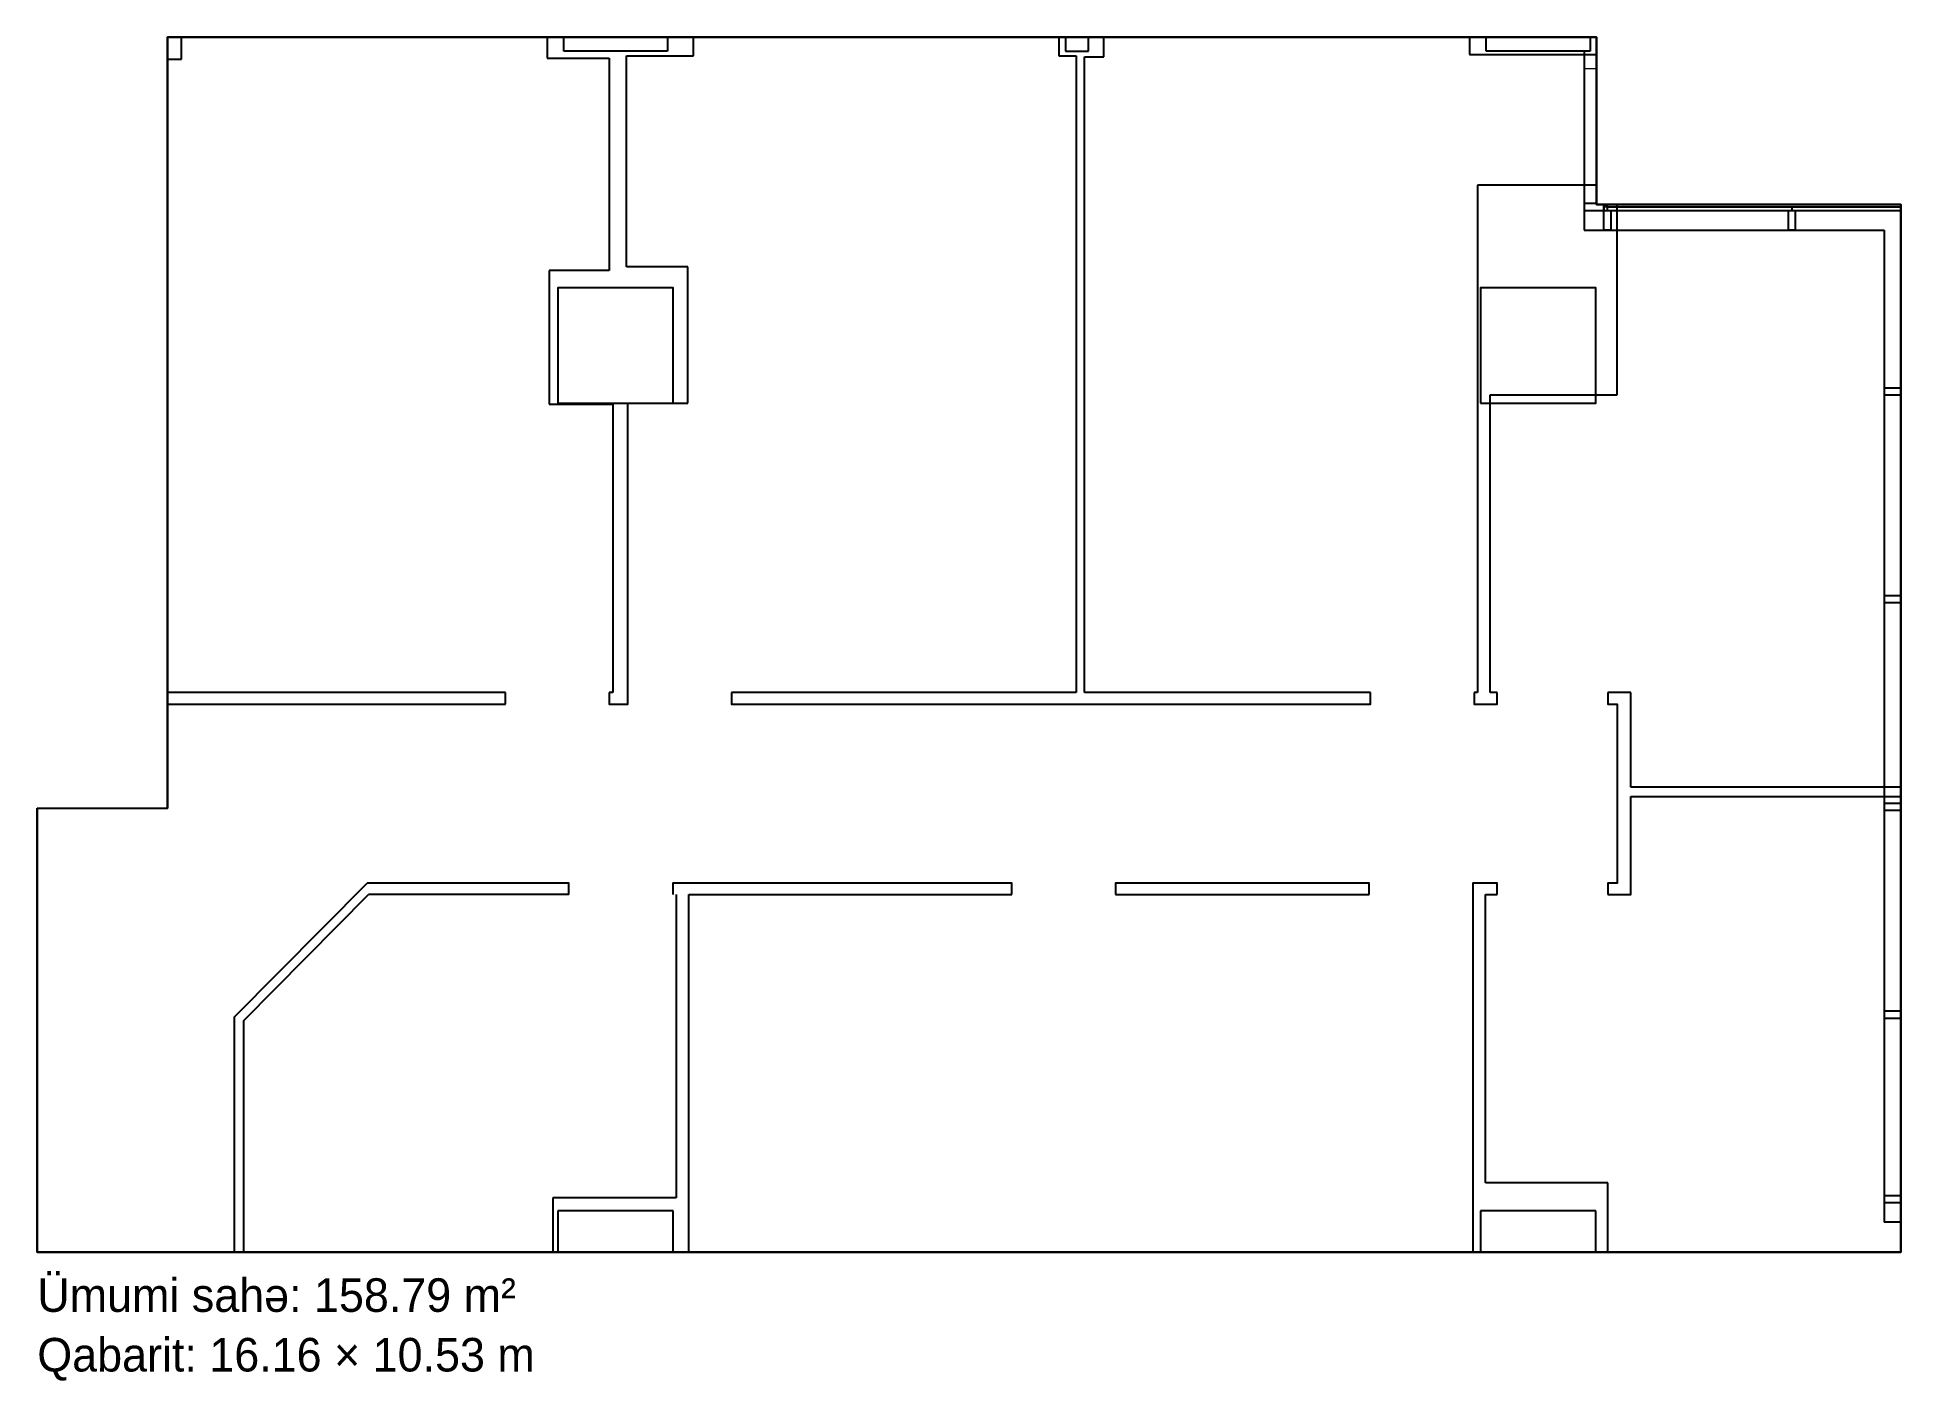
# Model space of a CAD drawing. Header units: millimetres. Extents: x 1394622 to 1410782, y -109888 to -98244.
import ezdxf

# ---------------------------------------------------------------- set-up
doc = ezdxf.new("R2010")
doc.units = ezdxf.units.MM
for name, color, linetype in [('metal', 7, 'Continuous'), ('OFFICE_BOUNDARY', 3, 'Continuous'), ('Pencere', 7, 'Continuous'), ('plita 2', 7, 'Continuous'), ('sutun1', 7, 'Continuous')]:
    doc.layers.add(name, color=color, linetype=linetype)
doc.layers.add('obl. keramogranit', color=138, linetype='Continuous', lineweight=18, true_color=0x005252)

msp = doc.modelspace()

# ---------------------------------------------------------------- linework, layer by layer
at = {"color": 1, "lineweight": 30}
for p, q in [((1395752, -104924), (1395752, -98244)), ((1395752, -98244), (1408142, -98244)), ((1408142, -98244), (1408142, -99694)), ((1408142, -99694), (1410782, -99694)), ((1410782, -99694), (1410782, -108774)), ((1394622, -108774), (1394622, -104924)), ((1410782, -108774), (1394622, -108774))]:
    msp.add_line(p, q, dxfattribs=at)
at = {"color": 18, "lineweight": -3, "true_color": 0x000000}
for p, q in [((1395752, -104924), (1395752, -98244)), ((1395752, -98244), (1408142, -98244)), ((1408142, -98244), (1408142, -99694)), ((1408142, -99694), (1410782, -99694)), ((1410782, -99694), (1410782, -108774)), ((1394622, -108774), (1394622, -104924)), ((1394622, -104924), (1395752, -104924)), ((1410782, -108774), (1394622, -108774))]:
    msp.add_line(p, q, dxfattribs=at)
for p, q in [((1395872, -98434), (1395872, -98244)), ((1399042, -98244), (1399042, -98424)), ((1400312, -98404), (1400312, -98244)), ((1403482, -98244), (1403482, -98404)), ((1403872, -98414), (1403872, -98244)), ((1407042, -98244), (1407042, -98394)), ((1399732, -100234), (1399732, -98404)), ((1399732, -98404), (1400312, -98404)), ((1403482, -98404), (1403632, -98404)), ((1403632, -98404), (1403632, -103924)), ((1403702, -103924), (1403702, -98414)), ((1403702, -98414), (1403872, -98414)), ((1407042, -98394), (1408142, -98394)), ((1408142, -98394), (1408142, -99524)), ((1395752, -103924), (1395752, -98434)), ((1395752, -98434), (1395872, -98434)), ((1399042, -98424), (1399582, -98424)), ((1399582, -98424), (1399582, -100264)), ((1408142, -99524), (1407112, -99524)), ((1407112, -99524), (1407112, -103924)), ((1408322, -101344), (1408322, -99694)), ((1408322, -99694), (1410782, -99694)), ((1410782, -99694), (1410782, -104744)), ((1399582, -100264), (1399062, -100264)), ((1399062, -100264), (1399062, -101424)), ((1400262, -100234), (1399732, -100234)), ((1400262, -101414), (1400262, -100234)), ((1399062, -101424), (1399612, -101424)), ((1399612, -101424), (1399612, -103924)), ((1399742, -103924), (1399742, -101414)), ((1399742, -101414), (1400262, -101414)), ((1407222, -103924), (1407222, -101344)), ((1407222, -101344), (1408322, -101344)), ((1398682, -103924), (1395752, -103924)), ((1395752, -104924), (1395752, -104024)), ((1395752, -104024), (1398682, -104024)), ((1398682, -104024), (1398682, -103924)), ((1399612, -103924), (1399582, -103924)), ((1403632, -103924), (1400642, -103924)), ((1406182, -103924), (1403702, -103924)), ((1407112, -103924), (1407082, -103924)), ((1407282, -103924), (1407222, -103924)), ((1408442, -104744), (1408442, -103924)), ((1410782, -104744), (1408442, -104744)), ((1408442, -104824), (1410782, -104824)), ((1410782, -104824), (1410782, -108774)), ((1394622, -107384), (1394622, -104924)), ((1396332, -106734), (1397482, -105574)), ((1396412, -106767), (1397495, -105674)), ((1400162, -105674), (1400162, -108304)), ((1400272, -108774), (1400272, -105674)), ((1400272, -105674), (1403072, -105674)), ((1407072, -105674), (1407072, -108774)), ((1407182, -108174), (1407182, -105674)), ((1407182, -105674), (1407282, -105674)), ((1396332, -108774), (1396332, -106734)), ((1396412, -108774), (1396412, -106767)), ((1408242, -108174), (1407182, -108174)), ((1408242, -108774), (1408242, -108174)), ((1400162, -108304), (1399092, -108304)), ((1399092, -108304), (1399092, -108774)), ((1394622, -108774), (1394622, -108464)), ((1410782, -108774), (1408242, -108774))]:
    msp.add_line(p, q)
for points in [[(1399582, -103924), (1399582, -104024), (1399742, -104024), (1399742, -103924)], [(1400642, -103924), (1400642, -104024), (1406182, -104024), (1406182, -103924)], [(1407082, -103924), (1407082, -104024), (1407282, -104024), (1407282, -103924)], [(1408242, -103924), (1408242, -104024), (1408322, -104024), (1408322, -105574), (1408242, -105574), (1408242, -105674)], [(1408442, -103924), (1408242, -103924)], [(1408242, -105674), (1408442, -105674), (1408442, -104824)], [(1399232, -105674), (1399232, -105574), (1397482, -105574)], [(1399232, -105674), (1397495, -105674)], [(1403072, -105674), (1403072, -105574), (1400132, -105574), (1400132, -105674)], [(1406172, -105674), (1406172, -105574), (1403972, -105574), (1403972, -105674)], [(1403972, -105674), (1406172, -105674)], [(1407282, -105674), (1407282, -105574), (1407072, -105574), (1407072, -105674)]]:
    msp.add_lwpolyline(points)
at = {"layer": 'metal'}
for p, q in [((1408142, -99684), (1408037, -99684)), ((1408037, -99684), (1408037, -99744)), ((1408207, -99744), (1408207, -99694)), ((1408037, -99744), (1408207, -99744)), ((1408237, -99714), (1408207, -99714)), ((1408237, -99714), (1408237, -99744)), ((1409837, -99714), (1409837, -99744)), ((1410782, -101284), (1410637, -101284)), ((1410637, -101284), (1410637, -101344)), ((1410637, -101344), (1410782, -101344)), ((1410782, -103084), (1410637, -103084)), ((1410637, -103084), (1410637, -103144)), ((1410637, -103144), (1410782, -103144)), ((1410782, -104884), (1410637, -104884)), ((1410637, -104884), (1410637, -104944)), ((1410637, -104944), (1410782, -104944)), ((1410782, -106684), (1410637, -106684)), ((1410637, -106684), (1410637, -106744)), ((1410637, -106744), (1410782, -106744)), ((1410782, -108284), (1410637, -108284)), ((1410637, -108284), (1410637, -108344)), ((1410637, -108344), (1410782, -108344))]:
    msp.add_line(p, q, dxfattribs=at)
for points in [[(1408267, -99744), (1408267, -99914), (1408207, -99914), (1408207, -99744)], [(1409867, -99744), (1409867, -99914), (1409807, -99914), (1409807, -99744)]]:
    msp.add_lwpolyline(points, close=True, dxfattribs=at)
at = {"layer": 'obl. keramogranit'}
for q in [(1408037, -98414), (1408142, -98514)]:
    msp.add_line((1408037, -98514), q, dxfattribs=at)
at = {"layer": 'OFFICE_BOUNDARY'}
msp.add_lwpolyline([(1394622, -104924), (1395752, -104924), (1395752, -98244), (1408142, -98244), (1408142, -99694), (1410782, -99694), (1410782, -108774), (1394622, -108774), (1394622, -104924)], close=True, dxfattribs=at)
at = {"layer": 'Pencere'}
for p, q in [((1408207, -99694), (1408207, -99744)), ((1408237, -99694), (1408237, -99714)), ((1408207, -99744), (1410782, -99744)), ((1408237, -99714), (1410782, -99714))]:
    msp.add_line(p, q, dxfattribs=at)
at = {"layer": 'plita 2'}
for p, q in [((1408037, -98364), (1408037, -99914)), ((1408037, -99914), (1410637, -99914)), ((1410637, -99914), (1410637, -108514)), ((1410782, -108514), (1410637, -108514))]:
    msp.add_line(p, q, dxfattribs=at)
at = {"layer": 'sutun1'}
for p, q in [((1399187, -98364), (1399187, -98244)), ((1400087, -98244), (1400087, -98364)), ((1403537, -98244), (1403537, -98364)), ((1403737, -98364), (1403737, -98244)), ((1407187, -98364), (1407187, -98244)), ((1408087, -98244), (1408087, -98364)), ((1400087, -98364), (1399187, -98364)), ((1403537, -98364), (1403737, -98364)), ((1408087, -98364), (1407187, -98364)), ((1400137, -108414), (1399137, -108414)), ((1399137, -108414), (1399137, -108774)), ((1400137, -108774), (1400137, -108414)), ((1408137, -108414), (1407137, -108414)), ((1407137, -108414), (1407137, -108774)), ((1408137, -108774), (1408137, -108414))]:
    msp.add_line(p, q, dxfattribs=at)
for points in [[(1399137, -101414), (1400137, -101414), (1400137, -100414), (1399137, -100414)], [(1407137, -101414), (1408137, -101414), (1408137, -100414), (1407137, -100414)]]:
    msp.add_lwpolyline(points, close=True, dxfattribs=at)

# ---------------------------------------------------------------- texts
for s, p in [('Ümumi sahə: 158.79 m²', (1394622, -109291)), ('Qabarit: 16.16 × 10.53 m', (1394622, -109808))]:
    msp.add_text(s, height=290.88).set_placement(p)

doc.saveas('drawing.dxf')
